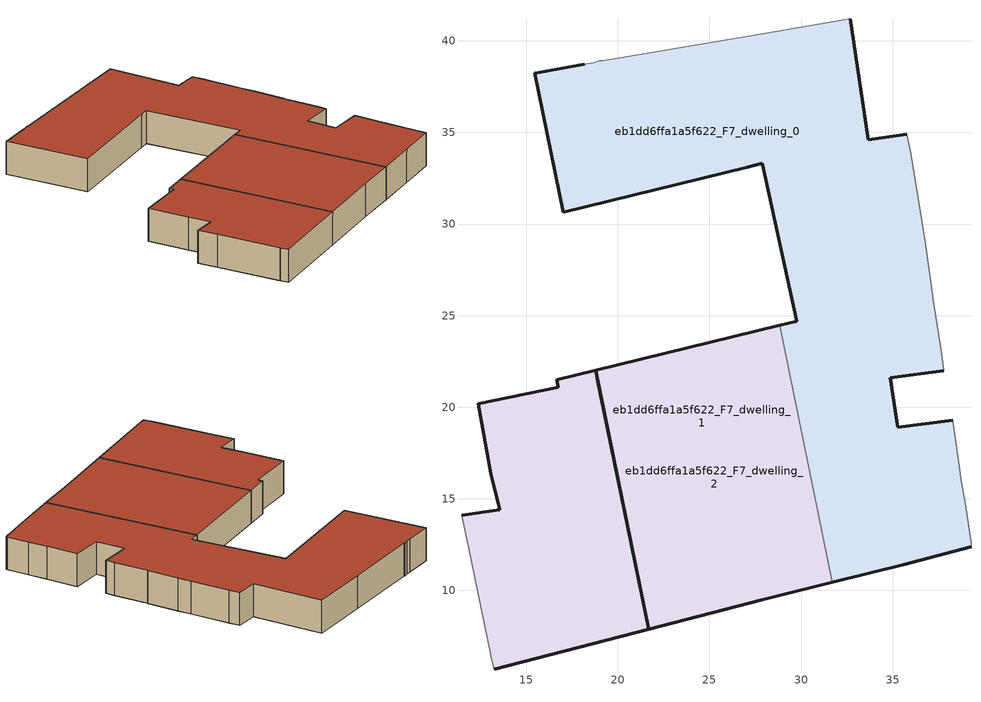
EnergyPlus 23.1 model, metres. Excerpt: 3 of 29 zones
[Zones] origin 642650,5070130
eb1dd6ffa1a5f622_F7_dwelling_0
 floor to eb1dd6ffa1a5f622_F6_dwelling_0 (EU_floor_Construction): 39.28,12.39 39.28,12.59 38.98,14.59 38.68,16.29 38.68,16.39 38.28,19.29 35.28,18.89 34.88,21.6 37.78,22 37.68,22.9 37.18,26 37.18,26.1 36.78,29 36.58,30.2 35.98,33.9 35.78,34.91 33.68,34.61 32.68,41.21 26.78,40.21 19.17,38.91 18.97,38.91 18.67,38.81 18.17,38.71 15.46,38.24 17.02,30.66 27.06,33.11 27.88,33.31 29.78,24.7 28.83,24.47 31.71,10.43 35.58,11.39 z21
 wall outside (EU_wall_Construction): 37.78,22 34.88,21.6 35.28,18.89 38.28,19.29 / 39.28,12.39 35.58,11.39 31.71,10.43 / 28.83,24.47 29.78,24.7 27.88,33.31 27.06,33.11 17.02,30.66 15.46,38.24 18.17,38.71 / 32.68,41.21 33.68,34.61 35.79,34.91 z21:24
 wall adiabatic (EU_wall_Construction): 38.28,19.29 38.68,16.39 38.68,16.29 38.98,14.59 39.28,12.59 39.28,12.39 / 18.17,38.71 18.67,38.81 18.97,38.91 19.17,38.91 26.78,40.21 32.68,41.21 / 35.79,34.91 35.98,33.9 36.58,30.2 36.78,29 37.18,26.1 37.18,26 37.68,22.9 37.78,22 z21:24
 wall to eb1dd6ffa1a5f622_F7_dwelling_1 (EU_wall_Construction): 31.71,10.43 28.83,24.47 z21:24
 roof outside (EU_roof_Construction): 32.68,41.21 33.68,34.61 35.79,34.91 35.98,33.9 36.58,30.2 36.78,29 37.18,26.1 37.18,26 37.68,22.9 37.78,22 34.88,21.6 35.28,18.89 38.28,19.29 38.68,16.39 38.68,16.29 38.98,14.59 39.28,12.59 39.28,12.39 35.58,11.39 31.71,10.43 28.83,24.47 29.78,24.7 27.88,33.31 27.06,33.11 17.02,30.66 15.46,38.24 18.17,38.71 18.67,38.81 18.97,38.91 19.17,38.91 26.78,40.21 z24
eb1dd6ffa1a5f622_F7_dwelling_1
 floor outside (EU_floor_Construction): 31.71,10.43 28.83,24.47 18.78,22.02 18.88,21.54 21.68,7.88 27.87,9.49 z21; 21.68,7.88 18.78,22.02 16.67,21.5 16.75,21.1 12.36,20.2 13.06,16.4 13.56,14.4 11.46,14.1 11.86,12.3 13.06,6.49 13.06,6.39 13.26,5.69 z21; 21.68,7.88 18.88,21.54 18.78,22.02 z21
 wall outside (EU_wall_Construction): 31.71,10.43 27.87,9.49 21.68,7.88 18.79,22.02 28.83,24.47 z21:24
 roof outside (EU_roof_Construction): 18.88,21.54 21.68,7.88 18.78,22.02 z24; 18.78,22.02 21.68,7.88 13.26,5.69 13.06,6.39 13.06,6.49 11.86,12.3 11.46,14.1 13.56,14.4 13.06,16.4 12.36,20.2 16.75,21.1 16.67,21.5 z24; 28.83,24.47 31.71,10.43 27.87,9.49 21.68,7.88 18.88,21.54 18.78,22.02 z24
eb1dd6ffa1a5f622_F7_dwelling_2
 floor to eb1dd6ffa1a5f622_F6_dwelling_2 (EU_floor_Construction): 31.71,10.43 28.83,24.47 18.78,22.02 18.88,21.54 21.68,7.88 27.87,9.49 z21; 21.68,7.88 18.88,21.54 18.78,22.02 z21; 21.68,7.88 18.78,22.02 16.67,21.5 16.75,21.1 12.36,20.2 13.06,16.4 13.56,14.4 11.46,14.1 11.86,12.3 13.06,6.49 13.06,6.39 13.26,5.69 z21
 wall outside (EU_wall_Construction): 11.46,14.1 13.56,14.4 13.06,16.4 12.36,20.2 16.76,21.1 16.67,21.5 18.79,22.02 18.88,21.54 21.68,7.88 13.26,5.69 z21:24
 wall adiabatic (EU_wall_Construction): 13.26,5.69 13.06,6.39 13.06,6.49 11.86,12.3 11.46,14.1 z21:24
 roof outside (EU_roof_Construction): 18.88,21.54 21.68,7.88 18.78,22.02 z24; 18.78,22.02 21.68,7.88 13.26,5.69 13.06,6.39 13.06,6.49 11.86,12.3 11.46,14.1 13.56,14.4 13.06,16.4 12.36,20.2 16.75,21.1 16.67,21.5 z24; 28.83,24.47 31.71,10.43 27.87,9.49 21.68,7.88 18.88,21.54 18.78,22.02 z24
[Building]
EU S2 Campaign: North Axis=0; Terrain=City; Solar Distribution=FullExterior
[Site:Location]
Lyon-Bron: Latitude=45.75; Longitude=5; Time Zone=1; Elevation=198
[SizingPeriod:WeatherFileDays]
AnnualSizingPeriod: Begin Month=1; Begin Day of Month=1; End Month=12; End Day of Month=31; Day of Week for Start Day=Monday; Use Weather File Daylight Saving Period=No; Use Weather File Rain and Snow Indicators=No
[MATERIAL]
EU_InternalMass_Material: Roughness=MediumRough; Thickness=0.1; Conductivity=1; Density=1800; Specific Heat=900; Thermal Absorptance=0.9; Solar Absorptance=0.7; Visible Absorptance=0.7
[MATERIAL:NOMASS] Roughness=MediumRough; Thermal Absorptance=0.9; Solar Absorptance=0.7; Visible Absorptance=0.7
Name | Thermal Resistance
EU_wall_NoMass | 0.776494
EU_roof_NoMass | 0.486893
EU_floor_NoMass | 0.421597
[CONSTRUCTION]
EU_wall_Construction: EU_wall_NoMass
EU_roof_Construction: EU_roof_NoMass
EU_floor_Construction: EU_floor_NoMass
EU_InternalMass_Construction: EU_InternalMass_Material
[ZONE] Type=1; Multiplier=1; Ceiling Height=autocalculate; Floor Area=autocalculate; Part of Total Floor Area=Yes
Name | Volume
eb1dd6ffa1a5f622_F7_dwelling_0 | 904.757
eb1dd6ffa1a5f622_F7_dwelling_1; eb1dd6ffa1a5f622_F7_dwelling_2 | 783.579
[INTERNALMASS] Construction=EU_InternalMass_Construction
Name | Zone or ZoneList | Surface Area
eb1dd6ffa1a5f622_F7_dwelling_0_EU_InternalMass | eb1dd6ffa1a5f622_F7_dwelling_0 | 226.046
eb1dd6ffa1a5f622_F7_dwelling_1_EU_InternalMass | eb1dd6ffa1a5f622_F7_dwelling_1 | 224.189
eb1dd6ffa1a5f622_F7_dwelling_2_EU_InternalMass | eb1dd6ffa1a5f622_F7_dwelling_2 | 224.823
[OTHEREQUIPMENT] Fuel Type=Electricity; Design Level Calculation Method=Watts/Area; Power per Zone Floor Area=1; Fraction Latent=0; Fraction Radiant=0; Fraction Lost=0; Carbon Dioxide Generation Rate=0; EndUse Subcategory=EU_Step8_InternalGains
Name | Zone or ZoneList or Space or SpaceList | Schedule
EU_Step8_InternalGain_eb1dd6ffa1a5f622_F7_dwelling_0_f000 | eb1dd6ffa1a5f622_F7_dwelling_0 | EU_Step8_GainSchedule_eb1dd6ffa1a5f622_F7_dwelling_0_f000
EU_Step8_InternalGain_eb1dd6ffa1a5f622_F7_dwelling_1_f000 | eb1dd6ffa1a5f622_F7_dwelling_1 | EU_Step8_GainSchedule_eb1dd6ffa1a5f622_F7_dwelling_1_f000
EU_Step8_InternalGain_eb1dd6ffa1a5f622_F7_dwelling_2_f000 | eb1dd6ffa1a5f622_F7_dwelling_2 | EU_Step8_GainSchedule_eb1dd6ffa1a5f622_F7_dwelling_2_f000
[ZONEVENTILATION:DESIGNFLOWRATE] Schedule=EU_AlwaysOn; Design Flow Rate Calculation Method=AirChanges/Hour; Air Changes per Hour=0.693814; Ventilation Type=Natural; Fan Pressure Rise=0; Fan Total Efficiency=1; Constant Term Coefficient=1; Temperature Term Coefficient=0; Velocity Term Coefficient=0; Velocity Squared Term Coefficient=0; Minimum Indoor Temperature=-100; Maximum Indoor Temperature=100; Delta Temperature=-100; Minimum Outdoor Temperature=-100; Maximum Outdoor Temperature=100; Maximum Wind Speed=40
Name | Zone or ZoneList or Space or SpaceList
EU_ConstantAir_eb1dd6ffa1a5f622_F7_dwelling_0 | eb1dd6ffa1a5f622_F7_dwelling_0
EU_ConstantAir_eb1dd6ffa1a5f622_F7_dwelling_1 | eb1dd6ffa1a5f622_F7_dwelling_1
EU_ConstantAir_eb1dd6ffa1a5f622_F7_dwelling_2 | eb1dd6ffa1a5f622_F7_dwelling_2
[HVACTEMPLATE:THERMOSTAT] Constant Heating Setpoint=20; Constant Cooling Setpoint=50
EU_HeatOnly_eb1dd6ffa1a5f622_F4_dwelling_2; EU_HeatOnly_eb1dd6ffa1a5f622_F4_dwelling_3; EU_HeatOnly_eb1dd6ffa1a5f622_F5_dwelling_0; EU_HeatOnly_eb1dd6ffa1a5f622_F5_dwelling_1; EU_HeatOnly_eb1dd6ffa1a5f622_F5_dwelling_2; EU_HeatOnly_eb1dd6ffa1a5f622_F6_dwelling_0; EU_HeatOnly_eb1dd6ffa1a5f622_F6_dwelling_1; EU_HeatOnly_eb1dd6ffa1a5f622_F6_dwelling_2; EU_HeatOnly_eb1dd6ffa1a5f622_F7_dwelling_0; EU_HeatOnly_eb1dd6ffa1a5f622_F7_dwelling_1; EU_HeatOnly_eb1dd6ffa1a5f622_F7_dwelling_2
[HVACTEMPLATE:ZONE:IDEALLOADSAIRSYSTEM] System Availability Schedule=EU_AlwaysOn; Maximum Heating Supply Air Temperature=50; Minimum Cooling Supply Air Temperature=13; Maximum Heating Supply Air Humidity Ratio=0.0156; Minimum Cooling Supply Air Humidity Ratio=0.0077; Heating Limit=NoLimit; Cooling Limit=NoLimit; Heating Availability Schedule=EU_AlwaysOn; Cooling Availability Schedule=EU_CoolingOff; Dehumidification Control Type=ConstantSensibleHeatRatio; Cooling Sensible Heat Ratio=0.7; Dehumidification Setpoint=60; Humidification Control Type=None; Humidification Setpoint=30; Outdoor Air Method=None; Outdoor Air Flow Rate per Person=0.00944; Outdoor Air Flow Rate per Zone Floor Area=0; Outdoor Air Flow Rate per Zone=0; Demand Controlled Ventilation Type=None; Outdoor Air Economizer Type=NoEconomizer; Heat Recovery Type=None; Sensible Heat Recovery Effectiveness=0.7; Latent Heat Recovery Effectiveness=0.65
Name | Template Thermostat
eb1dd6ffa1a5f622_F7_dwelling_0 | EU_HeatOnly_eb1dd6ffa1a5f622_F7_dwelling_0
eb1dd6ffa1a5f622_F7_dwelling_1 | EU_HeatOnly_eb1dd6ffa1a5f622_F7_dwelling_1
eb1dd6ffa1a5f622_F7_dwelling_2 | EU_HeatOnly_eb1dd6ffa1a5f622_F7_dwelling_2
[SIZING:ZONE] Zone Cooling Design Supply Air Temperature Input Method=SupplyAirTemperature; Zone Cooling Design Supply Air Temperature=13; Zone Heating Design Supply Air Temperature Input Method=SupplyAirTemperature; Zone Heating Design Supply Air Temperature=50; Zone Cooling Design Supply Air Humidity Ratio=0.008; Zone Heating Design Supply Air Humidity Ratio=0.008; Cooling Design Air Flow Method=DesignDay; Cooling Design Air Flow Rate=0; Cooling Minimum Air Flow per Zone Floor Area=0.000762; Cooling Minimum Air Flow=0; Cooling Minimum Air Flow Fraction=0.2; Heating Design Air Flow Method=DesignDay; Heating Design Air Flow Rate=0; Heating Maximum Air Flow per Zone Floor Area=0.002032; Heating Maximum Air Flow=0.141576; Heating Maximum Air Flow Fraction=0.3; Account for Dedicated Outdoor Air System=No; Dedicated Outdoor Air System Control Strategy=NeutralSupplyAir; Dedicated Outdoor Air Low Setpoint Temperature for Design=autosize; Dedicated Outdoor Air High Setpoint Temperature for Design=autosize; Zone Load Sizing Method=Sensible Load Only No Latent Load; Zone Latent Cooling Design Supply Air Humidity Ratio Input Method=HumidityRatioDifference; Zone Cooling Design Supply Air Humidity Ratio Difference=0.005; Zone Latent Heating Design Supply Air Humidity Ratio Input Method=HumidityRatioDifference; Zone Humidification Design Supply Air Humidity Ratio Difference=0.005
eb1dd6ffa1a5f622_F7_dwelling_0; eb1dd6ffa1a5f622_F7_dwelling_1; eb1dd6ffa1a5f622_F7_dwelling_2
[SCHEDULE:CONSTANT]
Name | Hourly Value
EU_AlwaysOn | 1
EU_CoolingOff | 0
[SCHEDULE:FILE] Column Number=1; Rows to Skip at Top=0; Number of Hours of Data=8760; Column Separator=Comma; Interpolate to Timestep=No; Minutes per Item=60; Adjust Schedule for Daylight Savings=Yes
Name | File
EU_Step8_GainSchedule_eb1dd6ffa1a5f622_F7_dwelling_0_f000 | ../../schedules/eb1dd6ffa1a5f622/eb1dd6ffa1a5f622_F7_dwelling_0_f000_gain.csv
EU_Step8_GainSchedule_eb1dd6ffa1a5f622_F7_dwelling_1_f000 | ../../schedules/eb1dd6ffa1a5f622/eb1dd6ffa1a5f622_F7_dwelling_1_f000_gain.csv
EU_Step8_GainSchedule_eb1dd6ffa1a5f622_F7_dwelling_2_f000 | ../../schedules/eb1dd6ffa1a5f622/eb1dd6ffa1a5f622_F7_dwelling_2_f000_gain.csv
